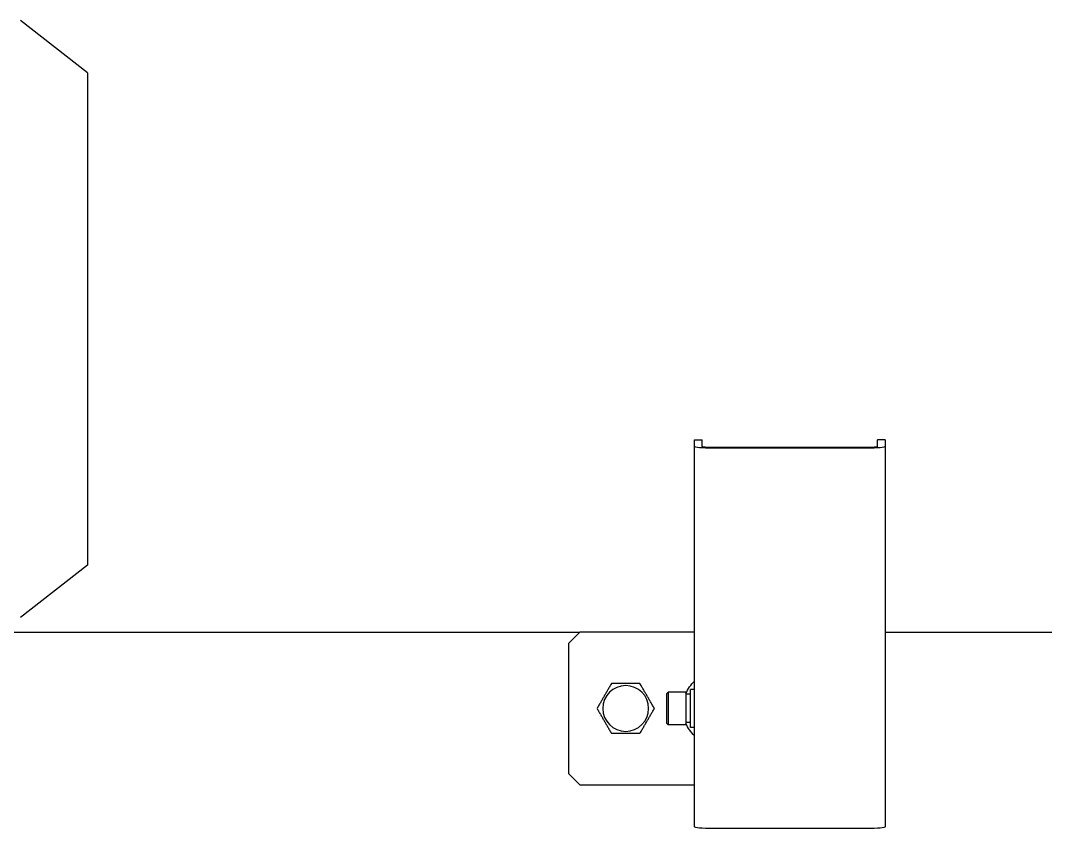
# Model space of a CAD drawing. Header units: millimetres. Extents: x -383313 to -161684, y -117025 to 99224.
# Drawn here: x -338529.5 to -338260.9, y -7420.6 to -7209 of the extents above; entities that cross this region are included whole.
import ezdxf

# ---------------------------------------------------------------- set-up
doc = ezdxf.new("R2010")
doc.units = ezdxf.units.MM
doc.header["$MEASUREMENT"] = 0
doc.linetypes.add('DASHED', pattern=[0.75, 0.5, -0.25])

# ---------------------------------------------------------------- blocks, each defined once
blk = doc.blocks.new('A$Cdbab0bab')
at = {"color": 3}
for p, q in [((1493, -528.97), (1493, -628.59)), ((1538.3, -528.56), (1497.7, -528.56)), ((1543, -628.59), (1543, -528.97)), ((1460, -543), (1463, -540)), ((1463, -540), (1493, -540)), ((1460, -577), (1460, -543)), ((1485.8, -556.05), (1486.1, -555.75)), ((1486.1, -564.25), (1486.1, -555.75)), ((1490.8, -555.75), (1486.1, -555.75)), ((1490.8, -564.25), (1490.8, -555.75)), ((1492, -555), (1492, -565)), ((1493, -555), (1492, -555)), ((1485.8, -556.05), (1485.8, -563.95)), ((1492, -556.3), (1490.8, -556.3)), ((1492, -563.7), (1490.8, -563.7)), ((1485.8, -563.95), (1486.1, -564.25)), ((1490.8, -564.25), (1486.1, -564.25)), ((1493, -565), (1492, -565)), ((1463, -580), (1460, -577)), ((543, -580), (1463, -580)), ((1493, -580), (1463, -580)), ((1543, -580), (2000, -580)), ((1334, -597.51), (1316.46, -583.81)), ((1334, -726.49), (1334, -597.51)), ((1538.3, -628.18), (1497.7, -628.18)), ((1493, -628.59), (1493, -630.36)), ((1493, -630.36), (1495, -630.36)), ((1495, -628.59), (1495, -630.36)), ((1538.3, -628.35), (1497.7, -628.35)), ((1541, -628.59), (1541, -630.36)), ((1543, -630.36), (1541, -630.36)), ((1543, -630.36), (1543, -628.59)), ((1334, -726.49), (1316.46, -740.19))]:
    blk.add_line(p, q, dxfattribs=at)
blk.add_circle((1475, -560), 6, dxfattribs=at)
for start, end in [(134.427, 156.9261), (203.0739, 225.573)]:
    blk.add_arc((1500, -560), 10, start, end, dxfattribs=at)
for centre, major_axis, start_param, end_param in [((1497.7, -528.97), (-4.7, 0), 4.712389, 6.283185), ((1538.3, -528.97), (-4.7, 0), 3.141593, 4.712389), ((1497.7, -628.59), (4.7, 0), 1.570796, 3.141593), ((1538.3, -628.59), (4.7, 0), 0, 1.570796), ((1497.7, -628.59), (-2.7, 0), 4.712389, 6.283185), ((1538.3, -628.59), (2.7, 0), 0, 1.570796)]:
    blk.add_ellipse(centre, major_axis=major_axis, ratio=0.087156, start_param=start_param, end_param=end_param, dxfattribs=at)
for points in [[(1467.49, -560), (1469.37, -556.75), (1471.25, -553.5)], [(1471.25, -553.5), (1475, -553.5), (1478.75, -553.5)], [(1478.75, -553.5), (1480.63, -556.75), (1482.51, -560)], [(1471.25, -566.5), (1469.37, -563.25), (1467.49, -560)], [(1482.51, -560), (1480.63, -563.25), (1478.75, -566.5)], [(1478.75, -566.5), (1475, -566.5), (1471.25, -566.5)]]:
    blk.add_rational_spline(points, [1.2245094272, 1.41394169484, 1.2245094272], degree=2, dxfattribs=at)

msp = doc.modelspace()

# ---------------------------------------------------------------- block references
at = {"linetype": 'DASHED', "xscale": -1, "rotation": 180}
msp.add_blockref('A$Cdbab0bab', (-339845.92357, -7949.1439), dxfattribs=at)

doc.saveas('drawing.dxf')
